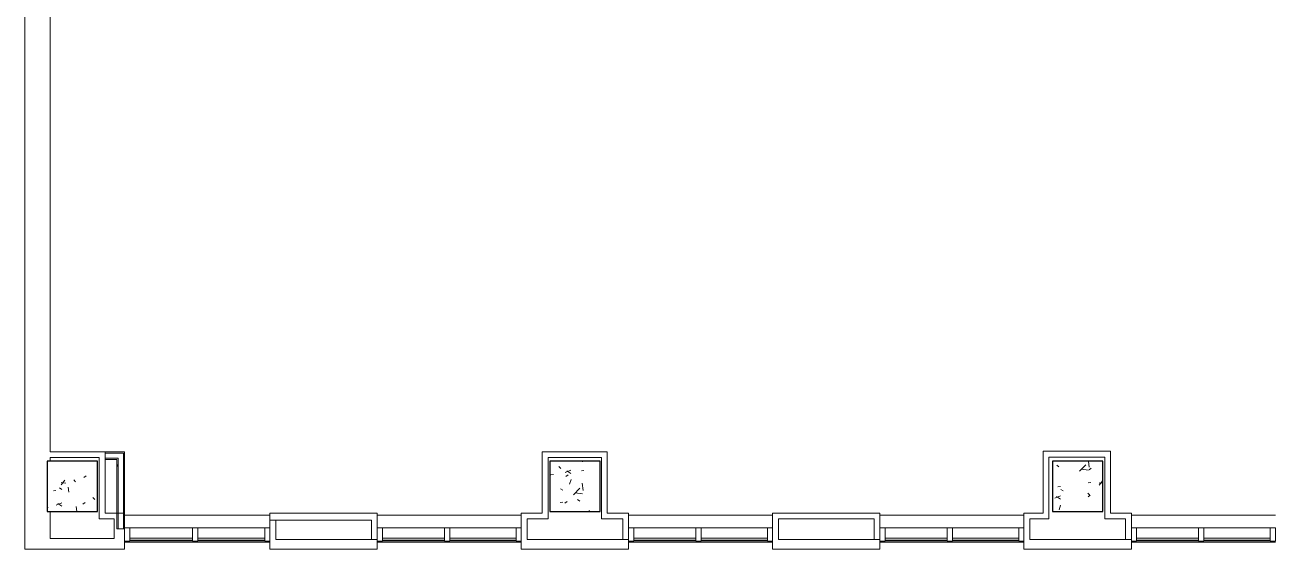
# Model space of a CAD drawing. Header units: inches. Extents: x 45807 to 48637, y -37659 to -35436.
# Drawn here: x 45807 to 46401, y -37659 to -37408 of the extents above; entities that cross this region are included whole.
import ezdxf

# ---------------------------------------------------------------- set-up
doc = ezdxf.new("R2010")
doc.units = ezdxf.units.IN
doc.header["$MEASUREMENT"] = 0
for name, color, linetype, lineweight in [('A-GLAZ-CURT', 52, 'Continuous', 9), ('A-GLAZ-CWMG', 51, 'Continuous', 9), ('A-WALL', 113, 'Continuous', 9), ('A-WALL-PATT', 111, 'Continuous', 13), ('I-WALL', 2, 'Continuous', 9), ('S-COLS', 52, 'Continuous', 9)]:
    doc.layers.add(name, color=color, linetype=linetype, lineweight=lineweight)

# ---------------------------------------------------------------- blocks, each defined once
blk = doc.blocks.new('Concrete-Rectangular-Column - 24 x 24-V7-FIRST FLOOR CONSTRUCTION')
at = {"layer": 'S-COLS'}
h = blk.add_hatch(dxfattribs=at)
h.set_pattern_fill('FP2_9', color=256, style=0, pattern_type=2)
h.set_pattern_definition([(50, (-46069.434, 37628.848), (27.5427005, -2.409921), [2.88, -31.68]), (355, (-46069.434, 37628.848), (-5.327844, 28.884266), [2.304, -25.344]), (100.451, (-46067.138, 37628.647), (22.215316, 26.47393), [2.448, -26.924]), (46.184, (-46069.434, 37636.528), (40.981875, -6.356422), [4.32, -47.52]), (96.636, (-46066.018, 37635.998), (35.890748, 37.40619), [3.671, -40.386]), (351.184, (-46069.434, 37636.53), (35.890973, 37.406216), [3.456, -38.016]), (21, (-46065.594, 37634.608), (22.921036, -15.4607306), [2.88, -31.68]), (326, (-46065.594, 37634.608), (9.343532, 27.845738), [2.304, -25.344]), (71.451, (-46063.683, 37633.32), (32.264769, 12.384422), [2.448, -26.924]), (37.5, (-46069.434, 37628.848), (0.466855, 12.782707), [1.267, -23.77, 1.267, -24.461, -25.44]), (37.5, (-46069.434, 37628.848), (0.466855, 12.782707), [-50.765, 1.267, -24.173]), (7.5, (-46069.434, 37628.848), (10.1015895, 15.1450904), [1.267, -13.402, 1.267, -23.194, -9.696]), (7.5, (-46069.434, 37628.848), (10.1015895, 15.1450904), [-39.13, 1.267, -8.429]), (327.5, (-46077.997, 37628.848), (20.4991609, -0.8657796), [1.267, -8.333, 1.267, -28.685, -39.744]), (327.5, (-46077.997, 37628.848), (20.4991609, -0.8657796), [-39.552, 1.267, -38.477]), (317.5, (-46081.837, 37628.848), (22.3947794, 3.844288), [1.267, -11.213, 1.267, -18.624, -28.224]), (317.5, (-46081.837, 37628.848), (22.3947794, 3.844288), [-32.371, 1.267, -26.957])])
h.paths.add_polyline_path([(-12, -12), (12, -12), (12, 12), (-12, 12), (-12, 6.25)], flags=0)
at = {"layer": 'S-COLS', "lineweight": 30}
for p, q in [((12, 12), (-12, 12)), ((-12, 12), (-12, -12)), ((12, -12), (12, 12)), ((-12, -12), (12, -12))]:
    blk.add_line(p, q, dxfattribs=at)
blk = doc.blocks.new('Concrete-Rectangular-Column - 24 x 24-V8-FIRST FLOOR CONSTRUCTION')
at = {"layer": 'S-COLS'}
h = blk.add_hatch(dxfattribs=at)
h.set_pattern_fill('FP2_10', color=256, style=0, pattern_type=2)
h.set_pattern_definition([(50, (-45829.434, 37628.848), (27.5427005, -2.409921), [2.88, -31.68]), (355, (-45829.434, 37628.848), (-5.327844, 28.884266), [2.304, -25.344]), (100.451, (-45827.138, 37628.647), (22.215316, 26.47393), [2.448, -26.924]), (46.184, (-45829.434, 37636.528), (40.981875, -6.356422), [4.32, -47.52]), (96.636, (-45826.018, 37635.998), (35.890748, 37.40619), [3.671, -40.386]), (351.184, (-45829.434, 37636.53), (35.890973, 37.406216), [3.456, -38.016]), (21, (-45825.594, 37634.608), (22.921036, -15.4607306), [2.88, -31.68]), (326, (-45825.594, 37634.608), (9.343532, 27.845738), [2.304, -25.344]), (71.451, (-45823.683, 37633.32), (32.264769, 12.384422), [2.448, -26.924]), (37.5, (-45829.434, 37628.848), (0.466855, 12.782707), [1.267, -23.77, 1.267, -24.461, -25.44]), (37.5, (-45829.434, 37628.848), (0.466855, 12.782707), [-50.765, 1.267, -24.173]), (7.5, (-45829.434, 37628.848), (10.1015895, 15.1450904), [1.267, -13.402, 1.267, -23.194, -9.696]), (7.5, (-45829.434, 37628.848), (10.1015895, 15.1450904), [-39.13, 1.267, -8.429]), (327.5, (-45837.997, 37628.848), (20.4991609, -0.8657796), [1.267, -8.333, 1.267, -28.685, -39.744]), (327.5, (-45837.997, 37628.848), (20.4991609, -0.8657796), [-39.552, 1.267, -38.477]), (317.5, (-45841.837, 37628.848), (22.3947794, 3.844288), [1.267, -11.213, 1.267, -18.624, -28.224]), (317.5, (-45841.837, 37628.848), (22.3947794, 3.844288), [-32.371, 1.267, -26.957])])
h.paths.add_polyline_path([(-10.62, -12), (12, -12), (12, 12), (-12, 12), (-12, -12)], flags=0)
at = {"layer": 'S-COLS', "lineweight": 30}
for p, q in [((12, 12), (-12, 12)), ((-12, 12), (-12, -12)), ((12, -12), (12, 12)), ((-12, -12), (12, -12))]:
    blk.add_line(p, q, dxfattribs=at)
blk = doc.blocks.new('Concrete-Rectangular-Column - 24 x 24-V9-FIRST FLOOR CONSTRUCTION')
at = {"layer": 'S-COLS'}
h = blk.add_hatch(dxfattribs=at)
h.set_pattern_fill('FP2_11', color=256, style=0, pattern_type=2)
h.set_pattern_definition([(50, (-46309.434, 37628.848), (27.5427005, -2.409921), [2.88, -31.68]), (355, (-46309.434, 37628.848), (-5.327844, 28.884266), [2.304, -25.344]), (100.451, (-46307.138, 37628.647), (22.215316, 26.47393), [2.448, -26.924]), (46.184, (-46309.434, 37636.528), (40.981875, -6.356422), [4.32, -47.52]), (96.636, (-46306.018, 37635.998), (35.890748, 37.40619), [3.671, -40.386]), (351.184, (-46309.434, 37636.53), (35.890973, 37.406216), [3.456, -38.016]), (21, (-46305.594, 37634.608), (22.921036, -15.4607306), [2.88, -31.68]), (326, (-46305.594, 37634.608), (9.343532, 27.845738), [2.304, -25.344]), (71.451, (-46303.683, 37633.32), (32.264769, 12.384422), [2.448, -26.924]), (37.5, (-46309.434, 37628.848), (0.466855, 12.782707), [1.267, -23.77, 1.267, -24.461, -25.44]), (37.5, (-46309.434, 37628.848), (0.466855, 12.782707), [-50.765, 1.267, -24.173]), (7.5, (-46309.434, 37628.848), (10.1015895, 15.1450904), [1.267, -13.402, 1.267, -23.194, -9.696]), (7.5, (-46309.434, 37628.848), (10.1015895, 15.1450904), [-39.13, 1.267, -8.429]), (327.5, (-46317.997, 37628.848), (20.4991609, -0.8657796), [1.267, -8.333, 1.267, -28.685, -39.744]), (327.5, (-46317.997, 37628.848), (20.4991609, -0.8657796), [-39.552, 1.267, -38.477]), (317.5, (-46321.837, 37628.848), (22.3947794, 3.844288), [1.267, -11.213, 1.267, -18.624, -28.224]), (317.5, (-46321.837, 37628.848), (22.3947794, 3.844288), [-32.371, 1.267, -26.957])])
h.paths.add_polyline_path([(12, -12), (12, 12), (-12, 12), (-12, -12)], flags=0)
at = {"layer": 'S-COLS', "lineweight": 30}
for p, q in [((12, 12), (-12, 12)), ((-12, 12), (-12, -12)), ((12, -12), (12, 12)), ((-12, -12), (12, -12))]:
    blk.add_line(p, q, dxfattribs=at)
blk = doc.blocks.new('System Panel - Glazed-4799340-FIRST FLOOR CONSTRUCTION')
at = {"layer": 'A-GLAZ-CURT', "lineweight": 13}
for p, q in [((14.96875, -0.75), (-14.96875, -0.75)), ((-14.96875, -0.75), (-14.96875, -1.75)), ((-14.96875, -1.75), (14.96875, -1.75)), ((14.96875, -1.75), (14.96875, -0.75))]:
    blk.add_line(p, q, dxfattribs=at)
blk = doc.blocks.new('Rectangular Mullion - 2_5_ x 5_ rectangular 2-4799336-FIRST FLOOR CONSTRUCTION')
at = {"layer": 'A-GLAZ-CWMG'}
for p, q in [((45886.87, -37648.72), (45856.93, -37648.72)), ((45886.87, -37654.97), (45856.93, -37654.97))]:
    blk.add_line(p, q, dxfattribs=at)
blk = doc.blocks.new('Rectangular Mullion - 2_5_ x 5_ rectangular 2-4798530-FIRST FLOOR CONSTRUCTION')
at = {"layer": 'A-GLAZ-CWMG', "lineweight": 20}
for p, q in [((-2.5, 2.125), (0, 2.125)), ((-2.5, -4.125), (-2.5, 2.125)), ((0, 2.125), (0, -4.125)), ((0, -4.125), (-2.5, -4.125))]:
    blk.add_line(p, q, dxfattribs=at)
blk = doc.blocks.new('Rectangular Mullion - 2_5_ x 5_ rectangular 2-4798535-FIRST FLOOR CONSTRUCTION')
at = {"layer": 'A-GLAZ-CWMG', "lineweight": 20}
for p, q in [((0, 2.125), (-2.5, 2.125)), ((-2.5, 2.125), (-2.5, -4.125)), ((0, -4.125), (0, 2.125)), ((-2.5, -4.125), (0, -4.125))]:
    blk.add_line(p, q, dxfattribs=at)
blk = doc.blocks.new('System Panel - Glazed-4799329-FIRST FLOOR CONSTRUCTION')
at = {"layer": 'A-GLAZ-CURT', "lineweight": 13}
for p, q in [((14.8125, -0.75), (-14.8125, -0.75)), ((-14.8125, -0.75), (-14.8125, -1.75)), ((-14.8125, -1.75), (14.8125, -1.75)), ((14.8125, -1.75), (14.8125, -0.75))]:
    blk.add_line(p, q, dxfattribs=at)
blk = doc.blocks.new('Rectangular Mullion - 2_5_ x 5_ rectangular 2-4799324-FIRST FLOOR CONSTRUCTION')
at = {"layer": 'A-GLAZ-CWMG'}
for p, q in [((46007.18, -37648.72), (45977.56, -37648.72)), ((46007.18, -37654.97), (45977.56, -37654.97))]:
    blk.add_line(p, q, dxfattribs=at)
blk = doc.blocks.new('System Panel - Glazed-4799341-FIRST FLOOR CONSTRUCTION')
at = {"layer": 'A-GLAZ-CURT', "lineweight": 13}
for p, q in [((15.96875, -0.75), (-15.96875, -0.75)), ((-15.96875, -0.75), (-15.96875, -1.75)), ((-15.96875, -1.75), (15.96875, -1.75)), ((15.96875, -1.75), (15.96875, -0.75))]:
    blk.add_line(p, q, dxfattribs=at)
blk = doc.blocks.new('Rectangular Mullion - 2_5_ x 5_ rectangular 2-4799338-FIRST FLOOR CONSTRUCTION')
at = {"layer": 'A-GLAZ-CWMG'}
for p, q in [((45921.31, -37648.72), (45889.37, -37648.72)), ((45921.31, -37654.97), (45889.37, -37654.97))]:
    blk.add_line(p, q, dxfattribs=at)
blk = doc.blocks.new('System Panel - Glazed-4799330-FIRST FLOOR CONSTRUCTION')
at = {"layer": 'A-GLAZ-CURT', "lineweight": 13}
for p, q in [((15.8125, -0.75), (-15.8125, -0.75)), ((-15.8125, -0.75), (-15.8125, -1.75)), ((-15.8125, -1.75), (15.8125, -1.75)), ((15.8125, -1.75), (15.8125, -0.75))]:
    blk.add_line(p, q, dxfattribs=at)
blk = doc.blocks.new('Rectangular Mullion - 2_5_ x 5_ rectangular 2-4799326-FIRST FLOOR CONSTRUCTION')
at = {"layer": 'A-GLAZ-CWMG'}
for p, q in [((46041.31, -37648.72), (46009.68, -37648.72)), ((46041.31, -37654.97), (46009.68, -37654.97))]:
    blk.add_line(p, q, dxfattribs=at)
blk = doc.blocks.new('Rectangular Mullion - 2_5_ x 5_ rectangular 2-4799328-FIRST FLOOR CONSTRUCTION')
at = {"layer": 'A-GLAZ-CWMG', "lineweight": 20}
for p, q in [((-2.25, 2.125), (0.25, 2.125)), ((-2.25, -4.125), (-2.25, 2.125)), ((0.25, 2.125), (0.25, -4.125)), ((0.25, -4.125), (-2.25, -4.125))]:
    blk.add_line(p, q, dxfattribs=at)

msp = doc.modelspace()

# ---------------------------------------------------------------- hatches: boundary and pattern name
at = {"layer": 'A-WALL-PATT', "lineweight": 9}
h = msp.add_hatch(dxfattribs=at)
h.set_pattern_fill('FP2_14', color=256, style=0, pattern_type=2)
h.set_pattern_definition([(0, (0, 0), (30.72, 7.68), [1.267, -21.773, 1.267, -21.773, -122.88]), (0, (0, 0), (30.72, 7.68), [-46.08, 1.267, -44.813, 1.267, -21.773, -53.76]), (0, (0, 0), (30.72, 7.68), [-115.2, 1.267, -14.093, 1.267, -37.133]), (120, (11.52, 3.84), (-22.0110751, 22.7643004), [1.267, -21.773, 1.267, -21.773, -122.88]), (120, (11.52, 3.84), (-22.0110751, 22.7643004), [-46.08, 1.267, -44.813, 1.267, -21.773, -53.76]), (120, (11.52, 3.84), (-22.0110751, 22.7643004), [-115.2, 1.267, -14.093, 1.267, -37.133]), (240, (15.36, 19.2), (-8.7089249, -30.4443004), [1.267, -21.773, 1.267, -21.773, -122.88]), (240, (15.36, 19.2), (-8.7089249, -30.4443004), [-46.08, 1.267, -44.813, 1.267, -21.773, -53.76]), (240, (15.36, 19.2), (-8.7089249, -30.4443004), [-115.2, 1.267, -14.093, 1.267, -37.133])])
h.paths.add_polyline_path([(45850.68, -37644.35), (45851.31, -37644.35), (45851.31, -37643.32), (45850.68, -37643.66)], flags=0)
h.paths.add_polyline_path([(45851.31, -37641.6), (45851.31, -37616.1), (45850.68, -37616.1), (45850.68, -37641.6)], flags=0)

# ---------------------------------------------------------------- linework, layer by layer
at = {"layer": 'A-WALL', "lineweight": 13}
for p, q in [((45806.81, -36573.85), (45806.81, -37658.85)), ((45818.81, -37612.35), (45818.81, -37404.35)), ((45845.06, -37616.1), (45845.06, -37612.35)), ((45845.06, -37612.97), (45853.81, -37612.97)), ((45853.81, -37612.97), (45853.81, -37649.1)), ((45818.81, -37616.85), (45818.81, -37615.1)), ((45845.06, -37615.47), (45851.31, -37615.47)), ((45851.31, -37615.47), (45851.31, -37649.1)), ((45818.81, -37653.85), (45818.81, -37640.85)), ((45854.43, -37649.1), (45854.43, -37641.6)), ((45923.81, -37645.1), (45926.56, -37645.1)), ((45923.81, -37654.22), (45923.81, -37658.85)), ((45975.06, -37654.22), (45926.56, -37654.22)), ((45975.06, -37658.85), (45975.06, -37654.22)), ((46043.81, -37654.22), (46043.81, -37658.85)), ((46095.06, -37654.22), (46046.56, -37654.22)), ((46095.06, -37658.85), (46095.06, -37654.22)), ((46163.81, -37654.22), (46163.81, -37658.85)), ((46215.06, -37654.22), (46166.56, -37654.22)), ((46215.06, -37658.85), (46215.06, -37654.22)), ((46283.81, -37654.22), (46283.81, -37658.85)), ((46335.06, -37654.22), (46286.56, -37654.22)), ((46335.06, -37658.85), (46335.06, -37654.22)), ((45806.81, -37658.85), (45818.81, -37658.85)), ((45923.81, -37658.85), (45975.06, -37658.85)), ((46043.81, -37658.85), (46095.06, -37658.85)), ((46163.81, -37658.85), (46215.06, -37658.85)), ((46283.81, -37658.85), (46335.06, -37658.85))]:
    msp.add_line(p, q, dxfattribs=at)
at = {"layer": 'A-WALL'}
for p, q in [((45854.43, -37642.6), (45923.81, -37642.6)), ((45975.06, -37642.6), (46043.81, -37642.6)), ((46095.06, -37642.6), (46163.81, -37642.6)), ((46215.06, -37642.6), (46283.81, -37642.6)), ((46335.06, -37642.6), (46403.81, -37642.6)), ((45923.81, -37655.6), (45854.43, -37655.6)), ((46043.81, -37655.6), (45975.06, -37655.6)), ((46163.81, -37655.6), (46095.06, -37655.6)), ((46283.81, -37655.6), (46215.06, -37655.6)), ((46403.81, -37655.6), (46335.06, -37655.6))]:
    msp.add_line(p, q, dxfattribs=at)
at = {"layer": 'I-WALL', "lineweight": 13}
for p, q in [((45854.43, -37612.35), (45818.81, -37612.35)), ((45854.43, -37641.6), (45854.43, -37612.35)), ((46053.81, -37612.35), (46053.81, -37641.6)), ((46084.81, -37612.35), (46053.81, -37612.35)), ((46084.81, -37641.6), (46084.81, -37612.35)), ((46292.93, -37612.1), (46292.93, -37641.6)), ((46325.18, -37612.1), (46292.93, -37612.1)), ((46325.18, -37641.6), (46325.18, -37612.1)), ((45818.81, -37615.1), (45842.31, -37615.1)), ((45842.31, -37615.1), (45842.31, -37644.35)), ((45845.06, -37641.6), (45845.06, -37616.1)), ((45845.06, -37616.1), (45850.68, -37616.1)), ((45850.68, -37616.1), (45850.68, -37649.1)), ((46056.56, -37644.35), (46056.56, -37615.1)), ((46056.56, -37615.1), (46082.06, -37615.1)), ((46082.06, -37615.1), (46082.06, -37644.35)), ((46295.68, -37644.35), (46295.68, -37614.85)), ((46295.68, -37614.85), (46322.43, -37614.85)), ((46322.43, -37614.85), (46322.43, -37644.35)), ((45854.43, -37641.6), (45845.06, -37641.6)), ((45975.06, -37641.6), (45923.81, -37641.6)), ((45923.81, -37641.6), (45923.81, -37654.22)), ((45975.06, -37654.22), (45975.06, -37641.6)), ((46053.81, -37641.6), (46043.81, -37641.6)), ((46043.81, -37641.6), (46043.81, -37654.22)), ((46095.06, -37641.6), (46084.81, -37641.6)), ((46095.06, -37654.22), (46095.06, -37641.6)), ((46215.06, -37641.6), (46163.81, -37641.6)), ((46163.81, -37641.6), (46163.81, -37654.22)), ((46215.06, -37654.22), (46215.06, -37641.6)), ((46292.93, -37641.6), (46283.81, -37641.6)), ((46283.81, -37641.6), (46283.81, -37654.22)), ((46335.06, -37641.6), (46325.18, -37641.6)), ((46335.06, -37654.22), (46335.06, -37641.6)), ((45842.31, -37644.35), (45849.43, -37644.35)), ((45849.43, -37644.35), (45849.43, -37653.85)), ((45850.68, -37649.1), (45854.43, -37649.1)), ((45854.43, -37658.85), (45854.43, -37649.1)), ((45926.56, -37645.1), (45972.31, -37645.1)), ((45926.56, -37654.22), (45926.56, -37645.1)), ((45972.31, -37645.1), (45972.31, -37654.22)), ((46046.56, -37644.35), (46056.56, -37644.35)), ((46046.56, -37654.22), (46046.56, -37644.35)), ((46082.06, -37644.35), (46092.31, -37644.35)), ((46092.31, -37644.35), (46092.31, -37654.22)), ((46166.56, -37644.35), (46212.31, -37644.35)), ((46166.56, -37654.22), (46166.56, -37644.35)), ((46212.31, -37644.35), (46212.31, -37654.22)), ((46286.56, -37644.35), (46295.68, -37644.35)), ((46286.56, -37654.22), (46286.56, -37644.35)), ((46322.43, -37644.35), (46332.31, -37644.35)), ((46332.31, -37644.35), (46332.31, -37654.22)), ((45849.43, -37653.85), (45818.81, -37653.85)), ((45818.81, -37658.85), (45854.43, -37658.85))]:
    msp.add_line(p, q, dxfattribs=at)

# ---------------------------------------------------------------- block references
at = {"layer": 'A-GLAZ-CURT'}
for name, p in [('System Panel - Glazed-4799340-FIRST FLOOR CONSTRUCTION', (45871.9, -37652.85)), ('System Panel - Glazed-4799341-FIRST FLOOR CONSTRUCTION', (45905.34, -37652.85)), ('System Panel - Glazed-4799329-FIRST FLOOR CONSTRUCTION', (45992.37, -37652.85)), ('System Panel - Glazed-4799330-FIRST FLOOR CONSTRUCTION', (46025.5, -37652.85)), ('System Panel - Glazed-4799329-FIRST FLOOR CONSTRUCTION', (46112.37, -37652.85)), ('System Panel - Glazed-4799330-FIRST FLOOR CONSTRUCTION', (46145.5, -37652.85)), ('System Panel - Glazed-4799329-FIRST FLOOR CONSTRUCTION', (46232.37, -37652.85)), ('System Panel - Glazed-4799330-FIRST FLOOR CONSTRUCTION', (46265.5, -37652.85)), ('System Panel - Glazed-4799329-FIRST FLOOR CONSTRUCTION', (46352.37, -37652.85)), ('System Panel - Glazed-4799330-FIRST FLOOR CONSTRUCTION', (46385.5, -37652.85))]:
    msp.add_blockref(name, p, dxfattribs=at)
at = {"layer": 'A-GLAZ-CWMG', "rotation": 180}
for p in [(45854.43, -37652.85), (45975.06, -37652.85), (46095.06, -37652.85), (46215.06, -37652.85), (46335.06, -37652.85)]:
    msp.add_blockref('Rectangular Mullion - 2_5_ x 5_ rectangular 2-4798535-FIRST FLOOR CONSTRUCTION', p, dxfattribs=at)
at = {"layer": 'A-GLAZ-CWMG'}
for name, p in [('Rectangular Mullion - 2_5_ x 5_ rectangular 2-4799336-FIRST FLOOR CONSTRUCTION', (0, 0)), ('Rectangular Mullion - 2_5_ x 5_ rectangular 2-4799338-FIRST FLOOR CONSTRUCTION', (0, 0)), ('Rectangular Mullion - 2_5_ x 5_ rectangular 2-4799324-FIRST FLOOR CONSTRUCTION', (0, 0)), ('Rectangular Mullion - 2_5_ x 5_ rectangular 2-4799326-FIRST FLOOR CONSTRUCTION', (0, 0)), ('Rectangular Mullion - 2_5_ x 5_ rectangular 2-4799324-FIRST FLOOR CONSTRUCTION', (120, 0)), ('Rectangular Mullion - 2_5_ x 5_ rectangular 2-4799326-FIRST FLOOR CONSTRUCTION', (120, 0)), ('Rectangular Mullion - 2_5_ x 5_ rectangular 2-4799324-FIRST FLOOR CONSTRUCTION', (240, 0)), ('Rectangular Mullion - 2_5_ x 5_ rectangular 2-4799326-FIRST FLOOR CONSTRUCTION', (240, 0)), ('Rectangular Mullion - 2_5_ x 5_ rectangular 2-4799324-FIRST FLOOR CONSTRUCTION', (360, 0)), ('Rectangular Mullion - 2_5_ x 5_ rectangular 2-4799326-FIRST FLOOR CONSTRUCTION', (360, 0))]:
    msp.add_blockref(name, p, dxfattribs=at)
at = {"layer": 'A-GLAZ-CWMG', "extrusion": (0, 0, -1), "rotation": 180}
for name, p in [('Rectangular Mullion - 2_5_ x 5_ rectangular 2-4799328-FIRST FLOOR CONSTRUCTION', (-45889.12, -37652.85)), ('Rectangular Mullion - 2_5_ x 5_ rectangular 2-4798530-FIRST FLOOR CONSTRUCTION', (-45923.81, -37652.85)), ('Rectangular Mullion - 2_5_ x 5_ rectangular 2-4799328-FIRST FLOOR CONSTRUCTION', (-46009.43, -37652.85)), ('Rectangular Mullion - 2_5_ x 5_ rectangular 2-4798530-FIRST FLOOR CONSTRUCTION', (-46043.81, -37652.85)), ('Rectangular Mullion - 2_5_ x 5_ rectangular 2-4799328-FIRST FLOOR CONSTRUCTION', (-46129.43, -37652.85)), ('Rectangular Mullion - 2_5_ x 5_ rectangular 2-4798530-FIRST FLOOR CONSTRUCTION', (-46163.81, -37652.85)), ('Rectangular Mullion - 2_5_ x 5_ rectangular 2-4799328-FIRST FLOOR CONSTRUCTION', (-46249.43, -37652.85)), ('Rectangular Mullion - 2_5_ x 5_ rectangular 2-4798530-FIRST FLOOR CONSTRUCTION', (-46283.81, -37652.85)), ('Rectangular Mullion - 2_5_ x 5_ rectangular 2-4799328-FIRST FLOOR CONSTRUCTION', (-46369.43, -37652.85)), ('Rectangular Mullion - 2_5_ x 5_ rectangular 2-4798530-FIRST FLOOR CONSTRUCTION', (-46403.81, -37652.85))]:
    msp.add_blockref(name, p, dxfattribs=at)
at = {"layer": 'S-COLS'}
for name, p in [('Concrete-Rectangular-Column - 24 x 24-V8-FIRST FLOOR CONSTRUCTION', (45829.43, -37628.85)), ('Concrete-Rectangular-Column - 24 x 24-V7-FIRST FLOOR CONSTRUCTION', (46069.43, -37628.85)), ('Concrete-Rectangular-Column - 24 x 24-V9-FIRST FLOOR CONSTRUCTION', (46309.43, -37628.85))]:
    msp.add_blockref(name, p, dxfattribs=at)

doc.saveas('drawing.dxf')
